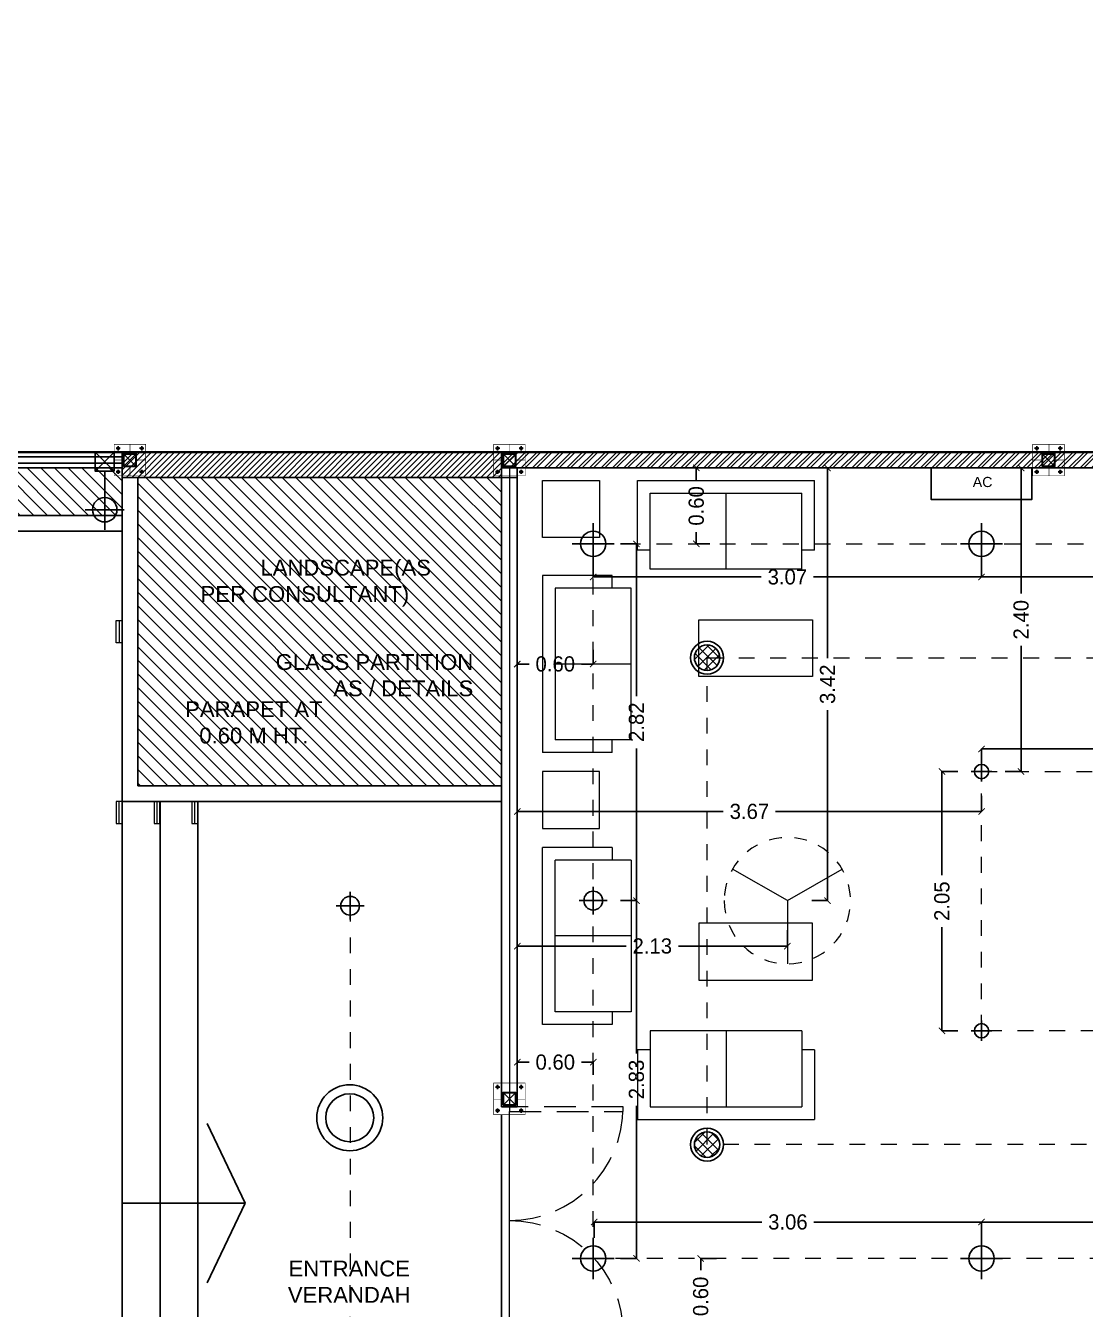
# Model space of a CAD drawing. Header units: metres. Extents: x 494 to 1845, y -666 to 1061.
# Drawn here: x 1485.61 to 1493.99, y 204.33 to 214.48 of the extents above; entities that cross this region are included whole.
import ezdxf

# ---------------------------------------------------------------- set-up
doc = ezdxf.new("R2010")
doc.units = ezdxf.units.M
doc.header["$MEASUREMENT"] = 0
for name, pattern in [('1', [0]), ('141011 - Typical Flr Plans -1 - 1.5 & 1-2 BHK_ Kolshet Namrata1$0$HIDDEN', [0.375, 0.25, -0.125]), ('_ZCAD_DYNDIM_LINETYPE_DATA_NAME_', [0.25, 0.125, -0.125]), ('HIDDEN', [0.375, 0.25, -0.125])]:
    doc.linetypes.add(name, pattern=pattern)
doc.layers.get('Defpoints').update_dxf_attribs({"color": 12})
for name, color, linetype in [('0 @ 1', 7, 'Continuous'), ('BASE PLATE', 3, 'Continuous'), ('COLUMN', 1, 'Continuous'), ('PLOT - SURVEY', 1, '1'), ('SCPL HIDDEN', 8, 'HIDDEN'), ('VDA-TEXT', 250, '1'), ('VDA-WALL BELOW', 8, 'Continuous'), ('VDA_ELECTRICAL FIXTURES', 7, 'Continuous')]:
    doc.layers.add(name, color=color, linetype=linetype)
for name, color, linetype, lineweight in [('A-Wall', 7, 'Continuous', 18), ('A-Wall Hatch', 8, 'Continuous', 9), ('ARCHITECTURAL COMMENTS', 2, 'Continuous', 30), ('DIMENSION', 8, 'Continuous', 5), ('ele ref line', 44, 'Continuous', 9), ('elec block', 14, 'Continuous', 9), ('Grid', 1, 'Continuous', 25), ('SCPL_BOLTS', 11, 'Continuous', 15), ('SCPL_ST PLATE', 222, 'Continuous', 0), ('VDA - FALSE CEILING', 7, 'Continuous', 5), ('VDA-DOOR', 23, 'Continuous', 5), ('VDA-HATCH', 8, 'Continuous', 9), ('VDA-WALL', 250, 'Continuous', 25), ('VDA-WINDOW', 5, 'Continuous', 9), ('VDA_FURNITURE', 8, 'Continuous', 13)]:
    doc.layers.add(name, color=color, linetype=linetype, lineweight=lineweight)
doc.styles.add('arial', font='arial.ttf', dxfattribs={"height": 0.3})
doc.styles.add('RS', font='GOTHIC.TTF')
doc.styles.get("Standard").update_dxf_attribs({"font": 'arial.ttf'})
doc.dimstyles.new('SMALL', dxfattribs={"dimtxt": 0.16, "dimasz": 0.05, "dimexe": 0, "dimexo": 0, "dimgap": 0.05, "dimtad": 0, "dimdec": 1, "dimzin": 0, "dimdsep": 46, "dimtxsty": 'RS', "dimblk": 'ARCHTICK', "dimcen": 2.5, "dimclrd": 256, "dimclre": 256, "dimclrt": 5, "dimadec": 0, "dimazin": 0, "dimtfac": 1, "dimtofl": 0, "dimtmove": 0, "dimatfit": 3, "dimldrblk": 'ARCHTICK', "dimfxl": 0, "dimtolj": 1, "dimtzin": 0, "dimarcsym": 0})

# ---------------------------------------------------------------- blocks, each defined once
blk = doc.blocks.new('2 seat sofa')
at = {"layer": 'VDA_FURNITURE'}
for p, q in [((0, 0), (1.4, 0)), ((0, -0.55), (0, 0)), ((0.1, -0.7), (0.1, -0.1)), ((0.1, -0.7), (0.1, -0.1)), ((0.1, -0.1), (1.3, -0.1)), ((0.7, -0.7), (0.7, -0.1)), ((1.3, -0.7), (1.3, -0.1)), ((1.4, -0.55), (1.4, 0)), ((0.1, -0.55), (0, -0.55)), ((1.4, -0.55), (1.3, -0.55)), ((1.3, -0.7), (0.1, -0.7))]:
    blk.add_line(p, q, dxfattribs=at)
blk = doc.blocks.new('fdasfdsaf')
at = {"layer": 'VDA_FURNITURE'}
blk.add_lwpolyline([(0, 0), (0.45, 0), (0.45, -0.45), (0, -0.45)], close=True, dxfattribs=at)
blk = doc.blocks.new('side table')
at = {"layer": 'VDA_FURNITURE'}
blk.add_lwpolyline([(0, 0), (0.9, 0), (0.9, -0.45), (0, -0.45)], close=True, dxfattribs=at)
blk = doc.blocks.new('afasfdas')
at = {"layer": 'VDA-DOOR', "color": 5, "linetype": '141011 - Typical Flr Plans -1 - 1.5 & 1-2 BHK_ Kolshet Namrata1$0$HIDDEN'}
for p, q in [((-0.038, -0.001), (-0.038, -0.9)), ((0, -0.001), (-0.038, -0.001)), ((0, -0.9), (0, -0.001)), ((-0.038, -0.9), (0, -0.9))]:
    blk.add_line(p, q, dxfattribs=at)
blk.add_arc((0, 0), 0.9, 180.0425, 270, dxfattribs=at)
blk = doc.blocks.new('athath')
at = {"layer": 'BASE PLATE', "const_width": 0.004}
blk.add_lwpolyline([(382058.464, 2057488.134), (382058.714, 2057488.134), (382058.714, 2057487.884), (382058.464, 2057487.884)], close=True, dxfattribs=at)
at = {"layer": 'COLUMN', "color": 5, "lineweight": 30}
for p, q in [((382058.639, 2057488.059), (382058.539, 2057487.959)), ((382058.639, 2057487.959), (382058.539, 2057488.059))]:
    blk.add_line(p, q, dxfattribs=at)
blk.add_lwpolyline([(382058.539, 2057488.059), (382058.539, 2057487.959), (382058.639, 2057487.959), (382058.639, 2057488.059)], close=True, dxfattribs=at)
at = {"layer": 'Grid', "color": 5, "const_width": 0.002}
blk.add_lwpolyline([(382058.539, 2057488.059), (382058.639, 2057488.059), (382058.639, 2057487.959), (382058.539, 2057487.959)], close=True, dxfattribs=at)
at = {"layer": 'Grid', "color": 5}
blk.add_lwpolyline([(382058.542, 2057488.056), (382058.636, 2057488.056), (382058.636, 2057487.962), (382058.542, 2057487.962)], close=True, dxfattribs=at)
at = {"layer": 'SCPL HIDDEN'}
for p, q in [((382058.513, 2057488.102), (382058.479, 2057488.102)), ((382058.496, 2057488.119), (382058.496, 2057488.085)), ((382058.665, 2057488.102), (382058.699, 2057488.102)), ((382058.682, 2057488.119), (382058.682, 2057488.085)), ((382058.513, 2057487.916), (382058.479, 2057487.916)), ((382058.496, 2057487.899), (382058.496, 2057487.933)), ((382058.665, 2057487.916), (382058.699, 2057487.916)), ((382058.682, 2057487.899), (382058.682, 2057487.933))]:
    blk.add_line(p, q, dxfattribs=at)
at = {"layer": 'SCPL_BOLTS'}
for centre in [(382058.496, 2057488.102), (382058.682, 2057488.102), (382058.496, 2057487.916), (382058.682, 2057487.916)]:
    blk.add_circle(centre, 0.0103, dxfattribs=at)
at = {"layer": 'SCPL_ST PLATE', "const_width": 0.002}
for points in [[(382058.586, 2057488.134), (382058.593, 2057488.134), (382058.593, 2057488.059), (382058.586, 2057488.059)], [(382058.464, 2057488.012), (382058.464, 2057488.005), (382058.539, 2057488.005), (382058.539, 2057488.012)], [(382058.639, 2057488.005), (382058.639, 2057488.012), (382058.714, 2057488.012), (382058.714, 2057488.005)], [(382058.586, 2057487.884), (382058.593, 2057487.884), (382058.593, 2057487.959), (382058.586, 2057487.959)]]:
    blk.add_lwpolyline(points, close=True, dxfattribs=at)
blk = doc.blocks.new('dffdf')
at = {"layer": 'VDA_ELECTRICAL FIXTURES', "color": 3, "lineweight": 0}
blk.add_line((87569.31, 3338.91), (87577.73, 3338.91), dxfattribs=at)
blk.add_lwpolyline([(87569.31, 3340.04), (87577.73, 3340.04), (87577.73, 3337.77), (87569.31, 3337.77)], close=True, dxfattribs=at)
blk = doc.blocks.new('RJRTYJTY')
at = {"layer": 'VDA_ELECTRICAL FIXTURES', "color": 1}
for p, q in [((1034.1393, 54.9462), (1034.1393, 55.1921)), ((1034.2643, 55.0691), (1034.0143, 55.0691))]:
    blk.add_line(p, q, dxfattribs=at)
blk.add_circle((1034.1393, 55.0691), 0.0753, dxfattribs=at)
blk = doc.blocks.new('AEYTUU')
at = {"layer": 'VDA_ELECTRICAL FIXTURES', "color": 6, "ltscale": 0.1}
for p, q in [((8243.959, -3482.8142), (8243.959, -3482.6904)), ((8244.0215, -3482.7523), (8243.8964, -3482.7523))]:
    blk.add_line(p, q, dxfattribs=at)
blk.add_circle((8243.959, -3482.7523), 0.0437, dxfattribs=at)
blk = doc.blocks.new('aeyhaeth')
at = {"layer": 'VDA_ELECTRICAL FIXTURES'}
h = blk.add_hatch(dxfattribs=at)
h.set_pattern_fill('ANSI37', color=4, scale=0.3)
h.set_pattern_definition([(45, (8241.066147, -3536.744873), (-0.0265165, 0.0265165), []), (135, (8241.066147, -3536.744873), (-0.0265165, -0.0265165), [])])
h.paths.add_polyline_path([(8241.2001, -3536.6779, 1), (8241.0661, -3536.6779, 1)])
at = {"layer": 'VDA_ELECTRICAL FIXTURES', "color": 4}
for radius in [0.087, 0.067]:
    blk.add_circle((8241.1331, -3536.6779), radius, dxfattribs=at)
blk = doc.blocks.new('12w')
at = {"layer": 'VDA_ELECTRICAL FIXTURES', "color": 5, "ltscale": 0.1}
for p, q in [((87910.28, 3817.04), (87910.28, 3823.9)), ((87906.82, 3820.47), (87913.75, 3820.47))]:
    blk.add_line(p, q, dxfattribs=at)
blk.add_circle((87910.28, 3820.47), 2.32, dxfattribs=at)
blk = doc.blocks.new('FDG GHGS')
at = {"layer": 'VDA_ELECTRICAL FIXTURES', "color": 1}
blk.add_lwpolyline([(2747.225, -2336.761), (2751.192, -2336.761), (2751.192, -2338.001), (2747.225, -2338.001)], close=True, dxfattribs=at)
at = {"layer": 'VDA_ELECTRICAL FIXTURES', "extrusion": (-0.000127556, -1.52776e-05, 1), "insert": (2749.25, -2337.113, 0), "char_height": 0.4, "width": 11.8893, "attachment_point": 2, "text_direction": (1, 0, 0.000128)}
blk.add_mtext('AC', dxfattribs=at)
blk = doc.blocks.new('TYJTJ-flat-6-flat-1-flat-1-flat-1-flat-1-flat-1-flat-1-flat-1-flat-1-flat-1-flat-1-flat-1-flat-1')
at = {"color": 6}
for radius in [0.1304, 0.0947]:
    blk.add_circle((695.8191, -37.2647), radius, dxfattribs=at)
blk = doc.blocks.new('FAN 1')
at = {"layer": 'elec block', "color": 68, "true_color": 0x394d00}
for q in [(-3723.118, 868.374), (-3722.079, 868.374), (-3722.598, 867.474)]:
    blk.add_line((-3722.598, 868.074), q, dxfattribs=at)
at = {"layer": 'elec block', "color": 68, "linetype": '141011 - Typical Flr Plans -1 - 1.5 & 1-2 BHK_ Kolshet Namrata1$0$HIDDEN', "ltscale": 0.15, "true_color": 0x394d00}
blk.add_circle((-3722.598, 868.074), 0.6, dxfattribs=at)
blk = doc.blocks.new('zw$E9AB')
at = {"layer": 'COLUMN', "lineweight": 30}
blk.add_lwpolyline([(0, 0.15), (0.15, 0.15), (0.15, 0), (0, 0)], close=True, dxfattribs=at)
at = {"layer": 'VDA-WALL BELOW'}
for p, q in [((0, 0), (0.15, 0.15)), ((0.15, 0), (0, 0.15))]:
    blk.add_line(p, q, dxfattribs=at)
blk = doc.blocks.new('dsfaaaaaa')
at = {"color": 4}
blk.add_blockref('zw$E9AB', (18.869, 0.3), dxfattribs=at)
blk = doc.blocks.new('zw$B4CD')
at = {"layer": '0 @ 1', "color": 253}
blk.add_blockref('dsfaaaaaa', (-37.132, 2.925), dxfattribs=at)
blk = doc.blocks.new('ruyui')
at = {"layer": 'VDA_ELECTRICAL FIXTURES', "color": 6}
for p, q in [((380349.214, 2063482.159), (380349.214, 2063481.692)), ((380349.061, 2063481.851), (380349.367, 2063481.851))]:
    blk.add_line(p, q, dxfattribs=at)
blk.add_circle((380349.214, 2063481.851), 0.0967, dxfattribs=at)
blk = doc.blocks.new('_ArchTick')
at = {"color": 0, "linetype": 'ByBlock', "const_width": 0.15}
blk.add_lwpolyline([(-0.5, -0.5), (0.5, 0.5)], dxfattribs=at)
blk = doc.blocks.new('*D1218')
at = {"layer": 'Defpoints', "color": 0}
for p in [(1491.471, 210.982), (1491.63, 207.561), (1491.948, 207.561)]:
    blk.add_point(p, dxfattribs=at)
at = {"layer": 'DIMENSION', "lineweight": -2}
for p, q in [((1491.823, 210.982), (1491.948, 210.982)), ((1491.948, 210.982), (1491.948, 209.478)), ((1491.948, 207.561), (1491.948, 209.066)), ((1491.823, 207.561), (1491.948, 207.561))]:
    blk.add_line(p, q, dxfattribs=at)
at = {"layer": 'DIMENSION', "lineweight": -2, "xscale": 0.05, "yscale": 0.05, "zscale": 0.05}
for p, rotation in [((1491.948, 210.982), 90), ((1491.948, 207.561), 270)]:
    blk.add_blockref('_ArchTick', p, dxfattribs=dict(at, rotation=rotation))
at = {"layer": 'DIMENSION', "color": 5, "insert": (1491.948, 209.272), "char_height": 0.12, "attachment_point": 5, "rotation": 90, "style": 'RS'}
blk.add_mtext('\\A1;3.42', dxfattribs=at)
blk = doc.blocks.new('*D1220')
at = {"layer": 'Defpoints', "color": 0}
for p in [(1491.115, 204.732), (1490.945, 204.132), (1491.115, 204.132)]:
    blk.add_point(p, dxfattribs=at)
at = {"layer": 'DIMENSION', "lineweight": -2}
for p, q in [((1491.07, 204.732), (1490.945, 204.732)), ((1490.945, 204.732), (1490.945, 204.639)), ((1490.945, 204.132), (1490.945, 204.225)), ((1491.07, 204.132), (1490.945, 204.132))]:
    blk.add_line(p, q, dxfattribs=at)
at = {"layer": 'DIMENSION', "lineweight": -2, "xscale": 0.05, "yscale": 0.05, "zscale": 0.05}
for p, rotation in [((1490.945, 204.732), 90), ((1490.945, 204.132), 270)]:
    blk.add_blockref('_ArchTick', p, dxfattribs=dict(at, rotation=rotation))
at = {"layer": 'DIMENSION', "color": 5, "insert": (1490.945, 204.432), "char_height": 0.12, "attachment_point": 5, "rotation": 90, "style": 'RS'}
blk.add_mtext('\\A1;0.60', dxfattribs=at)
blk = doc.blocks.new('*D1221')
at = {"layer": 'Defpoints', "color": 0}
for p in [(1489.495, 206.284), (1489.495, 206.185), (1490.095, 206.185)]:
    blk.add_point(p, dxfattribs=at)
at = {"layer": 'DIMENSION', "lineweight": -2}
for p, q in [((1489.495, 206.185), (1489.495, 206.284)), ((1489.495, 206.284), (1489.588, 206.284)), ((1490.095, 206.284), (1490.002, 206.284)), ((1490.095, 206.185), (1490.095, 206.284))]:
    blk.add_line(p, q, dxfattribs=at)
at = {"layer": 'DIMENSION', "lineweight": -2, "xscale": 0.05, "yscale": 0.05, "zscale": 0.05, "rotation": 180}
blk.add_blockref('_ArchTick', (1489.495, 206.284), dxfattribs=at)
at = {"layer": 'DIMENSION', "lineweight": -2, "xscale": 0.05, "yscale": 0.05, "zscale": 0.05}
blk.add_blockref('_ArchTick', (1490.095, 206.284), dxfattribs=at)
at = {"layer": 'DIMENSION', "color": 5, "insert": (1489.795, 206.284), "char_height": 0.12, "attachment_point": 5, "style": 'RS'}
blk.add_mtext('\\A1;0.60', dxfattribs=at)
blk = doc.blocks.new('*D1222')
at = {"layer": 'Defpoints', "color": 0}
for p in [(1489.495, 209.543), (1490.095, 209.543), (1489.495, 209.432)]:
    blk.add_point(p, dxfattribs=at)
at = {"layer": 'DIMENSION', "lineweight": -2}
for p, q in [((1489.495, 209.543), (1489.495, 209.432)), ((1490.095, 209.543), (1490.095, 209.432)), ((1489.495, 209.432), (1489.588, 209.432)), ((1490.095, 209.432), (1490.002, 209.432))]:
    blk.add_line(p, q, dxfattribs=at)
at = {"layer": 'DIMENSION', "lineweight": -2, "xscale": 0.05, "yscale": 0.05, "zscale": 0.05, "rotation": 180}
blk.add_blockref('_ArchTick', (1489.495, 209.432), dxfattribs=at)
at = {"layer": 'DIMENSION', "lineweight": -2, "xscale": 0.05, "yscale": 0.05, "zscale": 0.05}
blk.add_blockref('_ArchTick', (1490.095, 209.432), dxfattribs=at)
at = {"layer": 'DIMENSION', "color": 5, "insert": (1489.795, 209.432), "char_height": 0.12, "attachment_point": 5, "style": 'RS'}
blk.add_mtext('\\A1;0.60', dxfattribs=at)
blk = doc.blocks.new('*D1223')
at = {"layer": 'Defpoints', "color": 0}
for p in [(1490.91, 210.982), (1491.016, 210.982), (1491.016, 210.382)]:
    blk.add_point(p, dxfattribs=at)
at = {"layer": 'DIMENSION', "lineweight": -2}
for p, q in [((1491.016, 210.982), (1490.91, 210.982)), ((1490.91, 210.982), (1490.91, 210.889)), ((1490.91, 210.382), (1490.91, 210.475)), ((1491.016, 210.382), (1490.91, 210.382))]:
    blk.add_line(p, q, dxfattribs=at)
at = {"layer": 'DIMENSION', "lineweight": -2, "xscale": 0.05, "yscale": 0.05, "zscale": 0.05}
for p, rotation in [((1490.91, 210.982), 90), ((1490.91, 210.382), 270)]:
    blk.add_blockref('_ArchTick', p, dxfattribs=dict(at, rotation=rotation))
at = {"layer": 'DIMENSION', "color": 5, "insert": (1490.91, 210.682), "char_height": 0.12, "attachment_point": 5, "rotation": 90, "style": 'RS'}
blk.add_mtext('\\A1;0.60', dxfattribs=at)
blk = doc.blocks.new('*D1252')
at = {"layer": 'Defpoints', "color": 0}
for p in [(1491.63, 207.561), (1489.495, 207.437), (1489.495, 207.202)]:
    blk.add_point(p, dxfattribs=at)
at = {"layer": 'DIMENSION', "lineweight": -2}
for p, q in [((1489.495, 207.327), (1489.495, 207.202)), ((1491.63, 207.327), (1491.63, 207.202)), ((1489.495, 207.202), (1490.356, 207.202)), ((1491.63, 207.202), (1490.769, 207.202))]:
    blk.add_line(p, q, dxfattribs=at)
at = {"layer": 'DIMENSION', "lineweight": -2, "xscale": 0.05, "yscale": 0.05, "zscale": 0.05, "rotation": 180}
blk.add_blockref('_ArchTick', (1489.495, 207.202), dxfattribs=at)
at = {"layer": 'DIMENSION', "lineweight": -2, "xscale": 0.05, "yscale": 0.05, "zscale": 0.05}
blk.add_blockref('_ArchTick', (1491.63, 207.202), dxfattribs=at)
at = {"layer": 'DIMENSION', "color": 5, "insert": (1490.562, 207.202), "char_height": 0.12, "attachment_point": 5, "style": 'RS'}
blk.add_mtext('\\A1;2.13', dxfattribs=at)
blk = doc.blocks.new('*D1253')
at = {"layer": 'Defpoints', "color": 0}
for p in [(1493.165, 210.982), (1493.478, 210.982), (1493.165, 208.582)]:
    blk.add_point(p, dxfattribs=at)
at = {"layer": 'DIMENSION', "lineweight": -2}
for p, q in [((1493.353, 210.982), (1493.478, 210.982)), ((1493.478, 210.982), (1493.478, 209.989)), ((1493.478, 208.582), (1493.478, 209.575)), ((1493.353, 208.582), (1493.478, 208.582))]:
    blk.add_line(p, q, dxfattribs=at)
at = {"layer": 'DIMENSION', "lineweight": -2, "xscale": 0.05, "yscale": 0.05, "zscale": 0.05}
for p, rotation in [((1493.478, 210.982), 90), ((1493.478, 208.582), 270)]:
    blk.add_blockref('_ArchTick', p, dxfattribs=dict(at, rotation=rotation))
at = {"layer": 'DIMENSION', "color": 5, "insert": (1493.478, 209.782), "char_height": 0.12, "attachment_point": 5, "rotation": 90, "style": 'RS'}
blk.add_mtext('\\A1;2.40', dxfattribs=at)
blk = doc.blocks.new('*D1254')
at = {"layer": 'Defpoints', "color": 0}
for p in [(1493.165, 208.582), (1489.495, 208.457), (1489.495, 208.266)]:
    blk.add_point(p, dxfattribs=at)
at = {"layer": 'DIMENSION', "lineweight": -2}
for p, q in [((1489.495, 208.391), (1489.495, 208.266)), ((1493.165, 208.391), (1493.165, 208.266)), ((1489.495, 208.266), (1491.123, 208.266)), ((1493.165, 208.266), (1491.537, 208.266))]:
    blk.add_line(p, q, dxfattribs=at)
at = {"layer": 'DIMENSION', "lineweight": -2, "xscale": 0.05, "yscale": 0.05, "zscale": 0.05, "rotation": 180}
blk.add_blockref('_ArchTick', (1489.495, 208.266), dxfattribs=at)
at = {"layer": 'DIMENSION', "lineweight": -2, "xscale": 0.05, "yscale": 0.05, "zscale": 0.05}
blk.add_blockref('_ArchTick', (1493.165, 208.266), dxfattribs=at)
at = {"layer": 'DIMENSION', "color": 5, "insert": (1491.33, 208.266), "char_height": 0.12, "attachment_point": 5, "style": 'RS'}
blk.add_mtext('\\A1;3.67', dxfattribs=at)
blk = doc.blocks.new('*D1255')
at = {"layer": 'Defpoints', "color": 0}
for p in [(1493.165, 205.02), (1490.103, 204.732), (1493.165, 204.732)]:
    blk.add_point(p, dxfattribs=at)
at = {"layer": 'DIMENSION', "lineweight": -2}
for p, q in [((1490.103, 204.895), (1490.103, 205.02)), ((1490.103, 205.02), (1491.428, 205.02)), ((1493.165, 205.02), (1491.839, 205.02)), ((1493.165, 204.895), (1493.165, 205.02))]:
    blk.add_line(p, q, dxfattribs=at)
at = {"layer": 'DIMENSION', "lineweight": -2, "xscale": 0.05, "yscale": 0.05, "zscale": 0.05, "rotation": 180}
blk.add_blockref('_ArchTick', (1490.103, 205.02), dxfattribs=at)
at = {"layer": 'DIMENSION', "lineweight": -2, "xscale": 0.05, "yscale": 0.05, "zscale": 0.05}
blk.add_blockref('_ArchTick', (1493.165, 205.02), dxfattribs=at)
at = {"layer": 'DIMENSION', "color": 5, "insert": (1491.634, 205.02), "char_height": 0.12, "attachment_point": 5, "style": 'RS'}
blk.add_mtext('\\A1;3.06', dxfattribs=at)
blk = doc.blocks.new('*D1256')
at = {"layer": 'Defpoints', "color": 0}
for p in [(1495.995, 205.02), (1493.165, 204.732), (1495.995, 204.732)]:
    blk.add_point(p, dxfattribs=at)
at = {"layer": 'DIMENSION', "lineweight": -2}
for p, q in [((1493.165, 204.895), (1493.165, 205.02)), ((1493.165, 205.02), (1494.374, 205.02)), ((1495.995, 205.02), (1494.786, 205.02)), ((1495.995, 204.895), (1495.995, 205.02))]:
    blk.add_line(p, q, dxfattribs=at)
at = {"layer": 'DIMENSION', "lineweight": -2, "xscale": 0.05, "yscale": 0.05, "zscale": 0.05, "rotation": 180}
blk.add_blockref('_ArchTick', (1493.165, 205.02), dxfattribs=at)
at = {"layer": 'DIMENSION', "lineweight": -2, "xscale": 0.05, "yscale": 0.05, "zscale": 0.05}
blk.add_blockref('_ArchTick', (1495.995, 205.02), dxfattribs=at)
at = {"layer": 'DIMENSION', "color": 5, "insert": (1494.58, 205.02), "char_height": 0.12, "attachment_point": 5, "style": 'RS'}
blk.add_mtext('\\A1;2.83', dxfattribs=at)
blk = doc.blocks.new('*D1259')
at = {"layer": 'Defpoints', "color": 0}
for p in [(1490.095, 207.561), (1490.437, 207.561), (1490.095, 204.732)]:
    blk.add_point(p, dxfattribs=at)
at = {"layer": 'DIMENSION', "lineweight": -2}
for p, q in [((1490.312, 207.561), (1490.437, 207.561)), ((1490.437, 207.561), (1490.437, 206.353)), ((1490.437, 204.732), (1490.437, 205.94)), ((1490.312, 204.732), (1490.437, 204.732))]:
    blk.add_line(p, q, dxfattribs=at)
at = {"layer": 'DIMENSION', "lineweight": -2, "xscale": 0.05, "yscale": 0.05, "zscale": 0.05}
for p, rotation in [((1490.437, 207.561), 90), ((1490.437, 204.732), 270)]:
    blk.add_blockref('_ArchTick', p, dxfattribs=dict(at, rotation=rotation))
at = {"layer": 'DIMENSION', "color": 5, "insert": (1490.437, 206.147), "char_height": 0.12, "attachment_point": 5, "rotation": 90, "style": 'RS'}
blk.add_mtext('\\A1;2.83', dxfattribs=at)
blk = doc.blocks.new('*D1260')
at = {"layer": 'Defpoints', "color": 0}
for p in [(1490.095, 210.382), (1490.437, 210.382), (1490.095, 207.561)]:
    blk.add_point(p, dxfattribs=at)
at = {"layer": 'DIMENSION', "lineweight": -2}
for p, q in [((1490.312, 210.382), (1490.437, 210.382)), ((1490.437, 210.382), (1490.437, 209.178)), ((1490.437, 207.561), (1490.437, 208.765)), ((1490.312, 207.561), (1490.437, 207.561))]:
    blk.add_line(p, q, dxfattribs=at)
at = {"layer": 'DIMENSION', "lineweight": -2, "xscale": 0.05, "yscale": 0.05, "zscale": 0.05}
for p, rotation in [((1490.437, 210.382), 90), ((1490.437, 207.561), 270)]:
    blk.add_blockref('_ArchTick', p, dxfattribs=dict(at, rotation=rotation))
at = {"layer": 'DIMENSION', "color": 5, "insert": (1490.437, 208.972), "char_height": 0.12, "attachment_point": 5, "rotation": 90, "style": 'RS'}
blk.add_mtext('\\A1;2.82', dxfattribs=at)
blk = doc.blocks.new('*D1261')
at = {"layer": 'Defpoints', "color": 0}
for p in [(1490.095, 210.382), (1493.165, 210.382), (1493.165, 210.12)]:
    blk.add_point(p, dxfattribs=at)
at = {"layer": 'DIMENSION', "lineweight": -2}
for p, q in [((1490.095, 210.245), (1490.095, 210.12)), ((1493.165, 210.245), (1493.165, 210.12)), ((1490.095, 210.12), (1491.423, 210.12)), ((1493.165, 210.12), (1491.837, 210.12))]:
    blk.add_line(p, q, dxfattribs=at)
at = {"layer": 'DIMENSION', "lineweight": -2, "xscale": 0.05, "yscale": 0.05, "zscale": 0.05, "rotation": 180}
blk.add_blockref('_ArchTick', (1490.095, 210.12), dxfattribs=at)
at = {"layer": 'DIMENSION', "lineweight": -2, "xscale": 0.05, "yscale": 0.05, "zscale": 0.05}
blk.add_blockref('_ArchTick', (1493.165, 210.12), dxfattribs=at)
at = {"layer": 'DIMENSION', "color": 5, "insert": (1491.63, 210.12), "char_height": 0.12, "attachment_point": 5, "style": 'RS'}
blk.add_mtext('\\A1;3.07', dxfattribs=at)
blk = doc.blocks.new('*D1262')
at = {"layer": 'Defpoints', "color": 0}
for p in [(1493.165, 210.382), (1495.995, 210.382), (1495.995, 210.12)]:
    blk.add_point(p, dxfattribs=at)
at = {"layer": 'DIMENSION', "lineweight": -2}
for p, q in [((1493.165, 210.245), (1493.165, 210.12)), ((1495.995, 210.245), (1495.995, 210.12)), ((1493.165, 210.12), (1494.374, 210.12)), ((1495.995, 210.12), (1494.786, 210.12))]:
    blk.add_line(p, q, dxfattribs=at)
at = {"layer": 'DIMENSION', "lineweight": -2, "xscale": 0.05, "yscale": 0.05, "zscale": 0.05, "rotation": 180}
blk.add_blockref('_ArchTick', (1493.165, 210.12), dxfattribs=at)
at = {"layer": 'DIMENSION', "lineweight": -2, "xscale": 0.05, "yscale": 0.05, "zscale": 0.05}
blk.add_blockref('_ArchTick', (1495.995, 210.12), dxfattribs=at)
at = {"layer": 'DIMENSION', "color": 5, "insert": (1494.58, 210.12), "char_height": 0.12, "attachment_point": 5, "style": 'RS'}
blk.add_mtext('\\A1;2.83', dxfattribs=at)
blk = doc.blocks.new('*D1265')
at = {"layer": 'Defpoints', "color": 0}
for p in [(1498.825, 208.761), (1493.165, 208.582), (1498.825, 208.582)]:
    blk.add_point(p, dxfattribs=at)
at = {"layer": 'DIMENSION', "lineweight": -2}
for p, q in [((1493.165, 208.636), (1493.165, 208.761)), ((1493.165, 208.761), (1495.79, 208.761)), ((1498.825, 208.761), (1496.2, 208.761)), ((1498.825, 208.636), (1498.825, 208.761))]:
    blk.add_line(p, q, dxfattribs=at)
at = {"layer": 'DIMENSION', "lineweight": -2, "xscale": 0.05, "yscale": 0.05, "zscale": 0.05, "rotation": 180}
blk.add_blockref('_ArchTick', (1493.165, 208.761), dxfattribs=at)
at = {"layer": 'DIMENSION', "lineweight": -2, "xscale": 0.05, "yscale": 0.05, "zscale": 0.05}
blk.add_blockref('_ArchTick', (1498.825, 208.761), dxfattribs=at)
at = {"layer": 'DIMENSION', "color": 5, "insert": (1495.995, 208.761), "char_height": 0.12, "attachment_point": 5, "style": 'RS'}
blk.add_mtext('\\A1;5.66', dxfattribs=at)
blk = doc.blocks.new('*D1266')
at = {"layer": 'Defpoints', "color": 0}
for p in [(1493.165, 208.582), (1492.852, 206.532), (1493.165, 206.532)]:
    blk.add_point(p, dxfattribs=at)
at = {"layer": 'DIMENSION', "lineweight": -2}
for p, q in [((1492.977, 208.582), (1492.852, 208.582)), ((1492.852, 208.582), (1492.852, 207.763)), ((1492.852, 206.532), (1492.852, 207.351)), ((1492.977, 206.532), (1492.852, 206.532))]:
    blk.add_line(p, q, dxfattribs=at)
at = {"layer": 'DIMENSION', "lineweight": -2, "xscale": 0.05, "yscale": 0.05, "zscale": 0.05}
for p, rotation in [((1492.852, 208.582), 90), ((1492.852, 206.532), 270)]:
    blk.add_blockref('_ArchTick', p, dxfattribs=dict(at, rotation=rotation))
at = {"layer": 'DIMENSION', "color": 5, "insert": (1492.852, 207.557), "char_height": 0.12, "attachment_point": 5, "rotation": 90, "style": 'RS'}
blk.add_mtext('\\A1;2.05', dxfattribs=at)

msp = doc.modelspace()

# ---------------------------------------------------------------- hatches: boundary and pattern name
at = {"layer": 'A-Wall Hatch'}
h = msp.add_hatch(dxfattribs=at)
h.set_pattern_fill('ANSI31', color=62, scale=0.61, angle=270)
h.set_pattern_definition([(315, (87.25276, -69.2983), (0.053916892, 0.053916892), [])])
h.paths.add_polyline_path([(1467.393, 200.8421), (1467.393, 201.482), (1486.37, 201.482), (1486.3718, 200.3331), (1480.0189, 200.5954)])
h.paths.add_polyline_path([(1486.495, 200.782), (1489.37, 200.782), (1489.37, 203.2195), (1486.495, 203.2195)])
h.paths.add_polyline_path([(1486.495, 208.4695), (1486.495, 210.907), (1489.37, 210.907), (1489.37, 208.4695)])
h.paths.add_polyline_path([(1527.5403, 211.9321), (1534.77, 211.9321), (1534.7632, 212.8536)])
h.paths.add_polyline_path([(1534.77, 212.8002), (1538.795, 212.8002), (1538.795, 213.368), (1534.7632, 212.8536)])
h.paths.add_polyline_path([(1465.8908, 210.607), (1466.943, 210.607), (1466.943, 211.107), (1465.9737, 211.107)])
h.paths.add_polyline_path([(1466.943, 206.482), (1466.943, 200.8018), (1465.1714, 200.8399), (1465.2718, 203.8625), (1465.501, 206.482)])
h = msp.add_hatch(dxfattribs=at)
h.set_pattern_fill('ANSI31', color=62, scale=0.61, angle=270)
h.set_pattern_definition([(315, (87.25276, -69.2983), (0.053916892, 0.053916892), [])])
h.paths.add_polyline_path([(1465.8908, 210.607), (1486.37, 210.607), (1486.37, 210.982), (1465.953, 210.982)])
at = {"layer": 'VDA-HATCH'}
h = msp.add_hatch(dxfattribs=at)
h.set_pattern_fill('ANSI32', color=256, scale=0.17)
h.set_pattern_definition([(45, (87.25276, -69.2983), (-0.0450780573, 0.0450780573), []), (45, (87.28281, -69.2983), (-0.0450780573, 0.0450780573), [])])
h.paths.add_polyline_path([(1538.92, 213.3839), (1538.9188, 213.5098), (1520.0856, 211.107), (1489.37, 211.107), (1489.37, 210.982), (1520.0935, 210.982)])
h.paths.add_polyline_path([(1500.295, 200.707), (1500.295, 204.132), (1500.42, 204.132), (1500.42, 200.582), (1495.7856, 200.582), (1495.7856, 200.707)])
h.paths.add_polyline_path([(1501.62, 200.582), (1501.62, 200.707), (1502.495, 200.707), (1502.495, 204.132), (1502.5575, 204.132), (1502.62, 204.132), (1502.62, 200.707), (1503.22, 200.707), (1503.22, 200.582)])
h.paths.add_polyline_path([(1507.545, 200.582), (1507.545, 200.707), (1508.145, 200.707), (1508.145, 204.132), (1508.27, 204.132), (1508.27, 200.707), (1508.87, 200.707), (1508.87, 200.582)])
h.paths.add_polyline_path([(1504.72, 200.582), (1504.72, 200.707), (1505.32, 200.707), (1505.32, 204.132), (1505.445, 204.132), (1505.445, 200.707), (1506.045, 200.707), (1506.045, 200.582)])
h.paths.add_polyline_path([(1510.37, 200.582), (1510.37, 200.707), (1510.97, 200.707), (1510.97, 204.132), (1511.095, 204.132), (1511.095, 200.582)])
h.paths.add_polyline_path([(1543.99, 209.8946), (1543.99, 209.9821), (1544.715, 209.9821), (1544.715, 209.8571), (1544.115, 209.8571), (1544.115, 208.6571), (1543.99, 208.6571)])
h.paths.add_polyline_path([(1541.1836, 213.7987), (1542.1382, 213.9205), (1542.3119, 213.9427), (1542.3384, 213.9461), (1543.192, 214.055), (1543.2078, 213.931), (1541.1994, 213.6747)])
h.paths.add_polyline_path([(1546.515, 214.4789), (1546.64, 214.4789), (1546.64, 209.5571), (1546.515, 209.5571)])
h.paths.add_polyline_path([(1489.37, 200.707), (1493.9856, 200.707), (1493.9856, 200.582), (1489.37, 200.582)])
h.paths.add_polyline_path([(1544.9775, 214.2828), (1544.9933, 214.1588), (1546.515, 214.3529), (1546.515, 214.4789)])
h.paths.add_polyline_path([(1524.195, 200.082), (1524.195, 203.107), (1524.32, 203.107), (1524.32, 200.082)])
h.paths.add_polyline_path([(1524.045, 204.007), (1524.045, 204.132), (1526.695, 204.132), (1526.695, 204.007)])
h.paths.add_polyline_path([(1526.695, 201.832), (1526.82, 201.832), (1526.82, 199.682), (1526.695, 199.682)])
h.paths.add_polyline_path([(1545.465, 209.8571), (1545.465, 209.9821), (1546.515, 209.9821), (1546.515, 209.8571)])
h.paths.add_polyline_path([(1525.67, 201.557), (1526.695, 201.557), (1526.695, 201.682), (1525.67, 201.682)])
h.paths.add_polyline_path([(1510.97, 199.682), (1510.97, 199.807), (1511.7262, 199.807), (1511.7262, 199.682)])
h.paths.add_polyline_path([(1513.2262, 199.682), (1513.2262, 199.807), (1514.4887, 199.807), (1514.4887, 199.682)])
h.paths.add_polyline_path([(1510.97, 200.582), (1510.97, 199.807), (1511.095, 199.807), (1511.095, 200.582)])
h.paths.add_polyline_path([(1523.445, 201.107), (1524.195, 201.107), (1524.195, 201.232), (1523.445, 201.232)])
h.paths.add_polyline_path([(1538.92, 213.5099), (1538.92, 213.3839), (1539.4139, 213.4469), (1539.3981, 213.5709)])
h.paths.add_polyline_path([(1525.67, 200.082), (1525.67, 200.807), (1525.795, 200.807), (1525.795, 200.082)])
h.paths.add_polyline_path([(1523.595, 202.7298), (1524.195, 202.7298), (1524.195, 202.8548), (1523.595, 202.8548)])
h.paths.add_polyline_path([(1523.745, 200.082), (1523.745, 200.207), (1524.195, 200.207), (1524.195, 200.082)])
h.paths.add_polyline_path([(1522.695, 200.082), (1522.695, 200.207), (1523.145, 200.207), (1523.145, 200.082)])
h.paths.add_polyline_path([(1536.245, 209.5571), (1536.37, 209.5571), (1536.37, 209.9821), (1536.245, 209.9821), (1536.245, 209.5571)])
h.paths.add_polyline_path([(1538.795, 209.5571), (1538.795, 209.9821), (1538.92, 209.9821), (1538.92, 209.5571)])
h.paths.add_polyline_path([(1541.615, 209.5571), (1541.615, 209.9821), (1541.74, 209.9821), (1541.74, 209.5571), (1541.615, 209.5571)])
h.paths.add_polyline_path([(1525.67, 200.082), (1525.295, 200.082), (1525.295, 200.207), (1525.67, 200.207)])
h.paths.add_polyline_path([(1524.32, 200.082), (1524.32, 200.207), (1524.695, 200.207), (1524.695, 200.082)])
h.paths.add_polyline_path([(1546.515, 208.6571), (1546.64, 208.6571), (1546.64, 208.9571), (1546.515, 208.9571)])
h.paths.add_polyline_path([(1525.795, 200.082), (1525.795, 200.207), (1525.945, 200.207), (1525.945, 200.082)])
h.paths.add_polyline_path([(1526.695, 200.082), (1526.545, 200.082), (1526.545, 200.207), (1526.695, 200.207)])
h.paths.add_polyline_path([(1515.9887, 199.807), (1515.9887, 199.682), (1522.695, 199.682), (1522.695, 204.132), (1517.945, 204.132), (1517.945, 204.007), (1522.57, 204.007), (1522.57, 199.807), (1516.745, 199.807), (1516.745, 204.132), (1516.62, 204.132), (1516.62, 199.807)])
h = msp.add_hatch(dxfattribs=at)
h.set_pattern_fill('ANSI31', color=256, scale=0.26)
h.set_pattern_definition([(45, (87.25276, -69.2983), (-0.0229809704, 0.0229809704), [])])
h.paths.add_polyline_path([(1486.37, 211.107), (1486.37, 210.907), (1489.37, 210.907), (1489.37, 211.107)])
h.paths.add_polyline_path([(1486.37, 200.582), (1489.37, 200.582), (1489.37, 200.707), (1489.37, 200.782), (1486.37, 200.782)])

# ---------------------------------------------------------------- linework, layer by layer
at = {"color": 105, "lineweight": 30}
for points in [[(1486.37, 210.907), (1489.495, 210.907), (1489.495, 210.982), (1520.0935, 210.982), (1538.795, 213.368)], [(1465.953, 210.982), (1486.37, 210.982)]]:
    msp.add_lwpolyline(points, dxfattribs=at)
at = {"layer": 'PLOT - SURVEY', "color": 250, "linetype": 'Continuous', "lineweight": 40}
msp.add_line((1465.953, 211.107), (1520.0856, 211.107), dxfattribs=at)
at = {"layer": 'VDA - FALSE CEILING', "color": 253, "linetype": '_ZCAD_DYNDIM_LINETYPE_DATA_NAME_'}
msp.add_line((1488.173, 207.5205), (1488.172, 204.1685), dxfattribs=at)
for points in [[(1490.095, 210.382), (1501.895, 210.382), (1501.895, 204.732), (1490.095, 204.732)], [(1490.995, 209.482), (1500.995, 209.482), (1500.995, 205.632), (1490.995, 205.632)], [(1493.1649, 208.582), (1498.825, 208.582), (1498.825, 206.532), (1493.1649, 206.532)]]:
    msp.add_lwpolyline(points, close=True, dxfattribs=at)
at = {"layer": 'VDA-TEXT', "lineweight": -3}
for p, q in [((1487.3428, 205.17), (1487.0428, 205.8001)), ((1486.37, 205.17), (1487.3428, 205.17)), ((1487.3428, 205.17), (1487.0428, 204.5399))]:
    msp.add_line(p, q, dxfattribs=at)
at = {"layer": 'VDA-WALL'}
for p, q in [((1466.943, 211.107), (1520.0856, 211.107)), ((1489.37, 210.982), (1520.0935, 210.982)), ((1486.37, 208.3445), (1486.37, 203.3445)), ((1486.67, 208.3445), (1486.67, 203.3445)), ((1486.97, 208.3445), (1486.97, 203.3445)), ((1489.37, 204.132), (1489.37, 205.8695))]:
    msp.add_line(p, q, dxfattribs=at)
msp.add_lwpolyline([(1486.37, 211.107), (1486.37, 210.907), (1489.37, 210.907), (1489.37, 211.107)], dxfattribs=at)
at = {"layer": 'VDA-WALL BELOW'}
for p, q in [((1486.37, 211.107), (1486.37, 208.3445)), ((1489.37, 211.107), (1489.37, 205.932)), ((1467.068, 210.982), (1486.37, 210.982)), ((1486.495, 210.907), (1486.495, 208.4695)), ((1489.495, 210.982), (1489.495, 205.932)), ((1465.8908, 210.607), (1486.37, 210.607)), ((1465.8701, 210.482), (1486.37, 210.482)), ((1489.37, 208.4695), (1486.495, 208.4695)), ((1489.37, 208.3445), (1486.37, 208.3445)), ((1489.37, 205.932), (1489.495, 205.932))]:
    msp.add_line(p, q, dxfattribs=at)
msp.add_lwpolyline([(1486.37, 211.0195), (1467.068, 211.0195), (1467.068, 211.0695), (1486.37, 211.0695)], dxfattribs=at)
at = {"layer": 'VDA-WINDOW'}
for p, q in [((1489.4325, 210.982), (1489.4325, 205.932)), ((1489.4325, 204.17), (1489.4325, 205.894))]:
    msp.add_line(p, q, dxfattribs=at)

# ---------------------------------------------------------------- block references
at = {"layer": 'A-Wall', "color": 2, "xscale": 0.2008498186047711, "yscale": 0.2008498186047711, "zscale": 0.2008498186047711, "rotation": 360}
msp.add_blockref('FDG GHGS', (940.987, 680.32), dxfattribs=at)
at = {"layer": 'ARCHITECTURAL COMMENTS'}
msp.add_blockref('zw$B4CD', (1504.42, 207.732), dxfattribs=at)
at = {"layer": 'COLUMN', "rotation": 89.99999999999999}
for p in [(2058974.4413, -381847.5447), (2058977.4413, -381847.5447), (2058981.7038, -381847.5447), (2058977.4413, -381852.5947)]:
    msp.add_blockref('athath', p, dxfattribs=at)
at = {"layer": 'ele ref line', "color": 14, "xscale": -0.8333333333335229, "yscale": 0.8333333333335229, "zscale": 0.8333333333335229}
msp.add_blockref('FAN 1', (-1610.5353, -515.834), dxfattribs=at)
at = {"layer": 'VDA-DOOR', "color": 192, "rotation": 90}
msp.add_blockref('afasfdas', (1489.4318, 205.932), dxfattribs=at)
at = {"layer": 'VDA-DOOR', "color": 192, "xscale": -1, "rotation": 89.99999999999947}
msp.add_blockref('afasfdas', (1489.4318, 204.132), dxfattribs=at)
at = {"layer": 'VDA_ELECTRICAL FIXTURES', "xscale": -1, "rotation": 0.0005874274663257449}
msp.add_blockref('ruyui', (381856.6026, -2063267.2995), dxfattribs=at)
at = {"layer": 'VDA_ELECTRICAL FIXTURES'}
for name, p, xscale, yscale, zscale in [('RJRTYJTY', (114.0922, 137.1082), 1.330577846820918, 1.330577846820918, 1.330577846820918), ('RJRTYJTY', (117.1621, 137.1082), 1.330577846820918, 1.330577846820918, 1.330577846820918), ('aeyhaeth', (-10870.7047, 5514.4988), 1.5, 1.5, 1.5), ('AEYTUU', (12177.3358, 4722.229), -1.296, 1.296, 1.296), ('AEYTUU', (12177.3358, 4720.179), -1.296, 1.296, 1.296), ('aeyhaeth', (-10870.7047, 5510.6488), 1.5, 1.5, 1.5)]:
    msp.add_blockref(name, p, dxfattribs=dict(at, xscale=xscale, yscale=yscale, zscale=zscale))
at = {"layer": 'VDA_ELECTRICAL FIXTURES', "lineweight": 0, "yscale": 0.020736, "zscale": 0.020736}
for p, xscale, rotation in [((1417.1108, 2025.6122), 0.020736, 270.0000000000001), ((1417.1108, -1607.6674), -0.020736, 269.9999999999999), ((1417.4108, -1607.6674), -0.020736, 269.9999999999999), ((1417.7108, -1607.6674), -0.020736, 269.9999999999999)]:
    msp.add_blockref('dffdf', p, dxfattribs=dict(at, xscale=xscale, rotation=rotation))
at = {"layer": 'VDA_ELECTRICAL FIXTURES', "color": 55, "lineweight": 0, "xscale": -0.032002010394372, "yscale": 0.032002010394372, "zscale": 0.032002010394372}
for p in [(4303.4007, 85.2985), (4301.4788, 85.2577)]:
    msp.add_blockref('12w', p, dxfattribs=at)
at = {"layer": 'VDA_ELECTRICAL FIXTURES', "color": 253, "linetype": '_ZCAD_DYNDIM_LINETYPE_DATA_NAME_', "xscale": 2, "yscale": 2, "zscale": 2}
msp.add_blockref('TYJTJ-flat-6-flat-1-flat-1-flat-1-flat-1-flat-1-flat-1-flat-1-flat-1-flat-1-flat-1-flat-1-flat-1', (96.5318, 280.3738), dxfattribs=at)
at = {"layer": 'VDA_ELECTRICAL FIXTURES', "xscale": -1.330577846820918, "yscale": 1.330577846820919, "zscale": 1.330577846820919, "rotation": 180}
for p in [(114.0922, 278.0057), (117.1621, 278.0057)]:
    msp.add_blockref('RJRTYJTY', p, dxfattribs=at)
at = {"layer": 'VDA_FURNITURE'}
for name, p in [('fdasfdsaf', (1489.695, 210.882)), ('2 seat sofa', (1490.445, 210.882)), ('side table', (1490.9298, 209.782))]:
    msp.add_blockref(name, p, dxfattribs=at)
at = {"layer": 'VDA_FURNITURE', "xscale": -1}
for name, p, rotation in [('2 seat sofa', (1489.695, 210.132), 89.9999999999993), ('fdasfdsaf', (1489.695, 208.132), 180), ('side table', (1490.9298, 206.932), 180), ('2 seat sofa', (1490.445, 205.832), 180)]:
    msp.add_blockref(name, p, dxfattribs=dict(at, rotation=rotation))
at = {"layer": 'VDA_FURNITURE', "rotation": 90.00000000000007}
msp.add_blockref('2 seat sofa', (1489.695, 206.582), dxfattribs=at)

# ---------------------------------------------------------------- texts
at = {"layer": 'VDA-TEXT', "char_height": 0.125}
for s, insert, width, attachment_point, style in [('\\pi0.47293;{\\fArial|b0|i0|c0|p34;LANDSCAPE}\\pi0.47293;{\\fArial|b0|i0|c0|p34;(AS PER CONSULTANT)}', (1486.9908, 210.2564), 2.007073, 1, 'RS'), ('{\\fArial|b0|i0|c0|p34;GLASS PARTITION^JAS / DETAILS}', (1489.1467, 209.5103), 2.007073, 3, 'RS'), ('{\\fArial|b0|i0|c0|p34;ENTRANCE^JVERANDAH}', (1488.1661, 204.5482), 4.378113, 5, 'arial')]:
    msp.add_mtext(s, dxfattribs=dict(at, insert=insert, width=width, attachment_point=attachment_point, style=style))
at = {"layer": 'VDA-TEXT', "insert": (1487.4123, 209.1373), "char_height": 0.125, "attachment_point": 2}
msp.add_mtext('PARAPET AT \\P0.60 M HT.', dxfattribs=at)

# ---------------------------------------------------------------- dimensions: what is measured, and where the dimension line sits
at = {"layer": 'DIMENSION'}
for base, p1, p2, picture, middle in [((1490.9101, 210.982), (1491.0165, 210.382), (1491.0165, 210.982), '*D1223', (1490.9101, 210.682)), ((1491.9484, 207.5612), (1491.4712, 210.982), (1491.63, 207.5612), '*D1218', (1491.9484, 209.2716)), ((1493.4778, 210.982), (1493.1649, 208.582), (1493.1649, 210.982), '*D1253', (1493.4778, 209.782)), ((1490.4368, 210.382), (1490.095, 207.5612), (1490.095, 210.382), '*D1260', (1490.4368, 208.9716)), ((1492.8521, 206.532), (1493.1649, 208.582), (1493.1651, 206.532), '*D1266', (1492.8521, 207.557)), ((1490.4368, 207.5612), (1490.095, 204.732), (1490.095, 207.5612), '*D1259', (1490.4368, 206.1466)), ((1490.945, 204.132), (1491.1153, 204.732), (1491.1153, 204.132), '*D1220', (1490.945, 204.432))]:
    dim = msp.add_linear_dim(base=base, p1=p1, p2=p2, angle=90, dimstyle='SMALL', override={"dimtxt": 0.12, "dimdec": 2, "dimblk": 'ArchTick'}, dxfattribs=at)
    dim.commit()
    dim.dimension.update_dxf_attribs({"geometry": picture, "text_midpoint": middle})
for base, p1, p2, picture, middle in [((1493.1649, 210.1205), (1490.095, 210.382), (1493.1649, 210.382), '*D1261', (1491.6299, 210.1205)), ((1495.995, 210.1205), (1493.1649, 210.382), (1495.995, 210.382), '*D1262', (1494.5799, 210.1205)), ((1489.495, 209.432), (1490.095, 209.5433), (1489.495, 209.5433), '*D1222', (1489.795, 209.432)), ((1498.825, 208.7608), (1493.1649, 208.582), (1498.825, 208.582), '*D1265', (1495.995, 208.7608)), ((1489.495, 208.2664), (1493.1649, 208.582), (1489.495, 208.457), '*D1254', (1491.33, 208.2664)), ((1489.49498, 207.20239), (1491.62995, 207.56121), (1489.49498, 207.43707), '*D1252', (1490.56247, 207.20239)), ((1489.495, 206.2841), (1490.095, 206.1848), (1489.495, 206.1848), '*D1221', (1489.795, 206.2841)), ((1493.1649, 205.0198), (1490.1026, 204.732), (1493.1649, 204.732), '*D1255', (1491.6338, 205.0198)), ((1495.995, 205.0198), (1493.1649, 204.732), (1495.995, 204.732), '*D1256', (1494.5799, 205.0198))]:
    dim = msp.add_linear_dim(base=base, p1=p1, p2=p2, dimstyle='SMALL', override={"dimtxt": 0.12, "dimdec": 2, "dimblk": 'ArchTick'}, dxfattribs=at)
    dim.commit()
    dim.dimension.update_dxf_attribs({"geometry": picture, "text_midpoint": middle})

doc.saveas('drawing.dxf')
